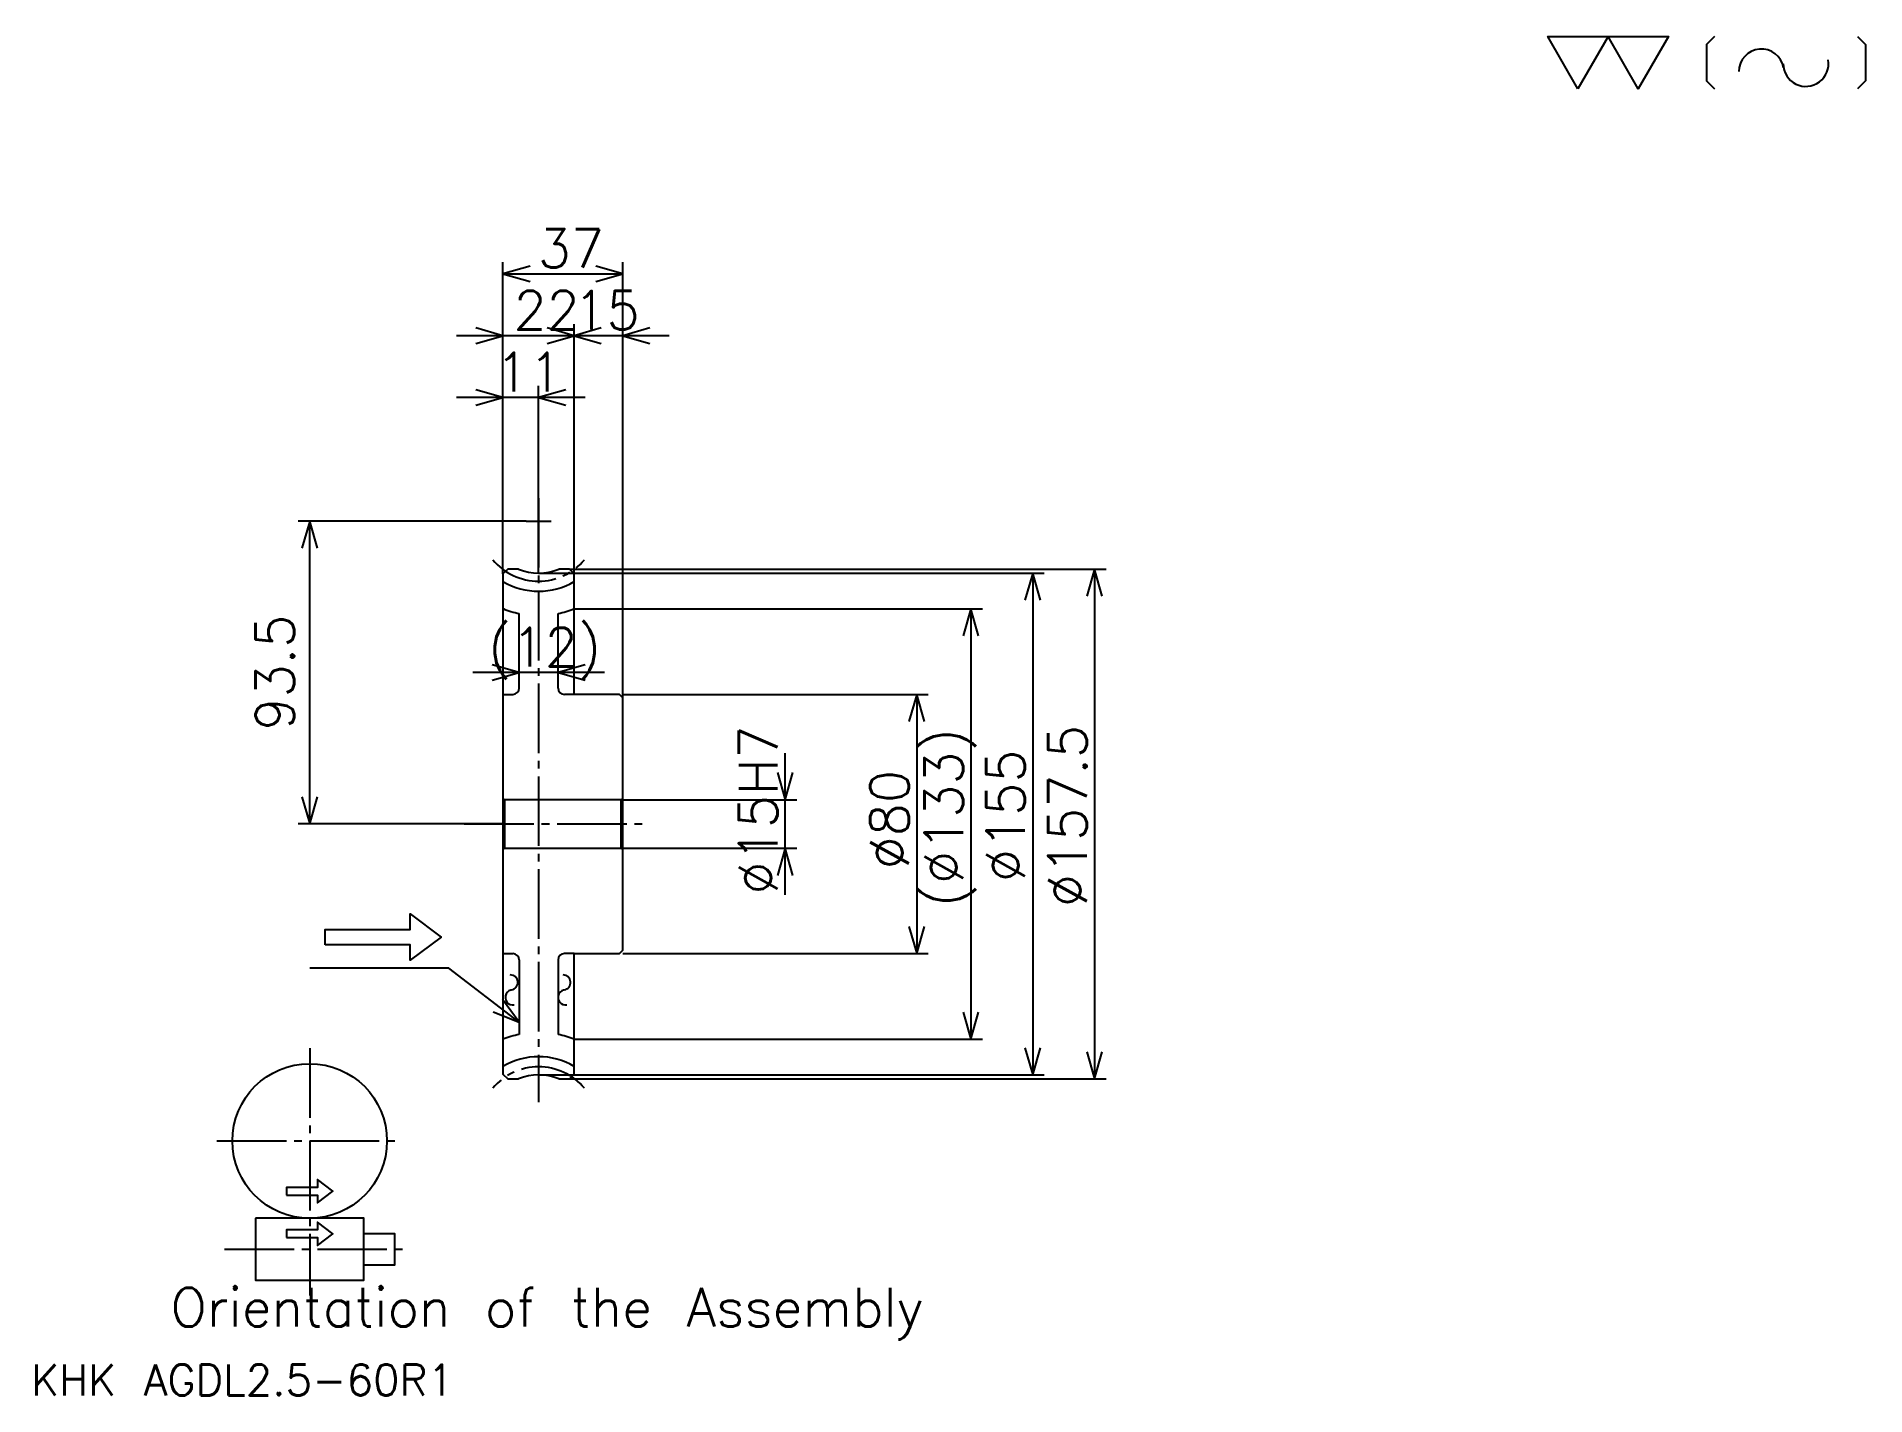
# Model space of a CAD drawing. Extents: x 26 to 590, y 26 to 446.
import ezdxf

# ---------------------------------------------------------------- set-up
doc = ezdxf.new("R2010")
doc.units = 0
doc.linetypes.add('DASHDOT', pattern=[28.653061, 21.489796, -2.387755, 2.387755, -2.387755])
doc.layers.get('0').update_dxf_attribs({"linetype": 'CONTINUOUS'})
doc.layers.add('DASHDOT', color=6, linetype='DASHDOT')
doc.styles.add('KANJI', font='TXT', dxfattribs={"bigfont": 'BIGFONT'})

msp = doc.modelspace()

# ---------------------------------------------------------------- linework, layer by layer
at = {"color": 5}
for p, q in [((169.530609, 281.497437), (169.530609, 376.237244)), ((206.530609, 281.497437), (206.530609, 376.237244)), ((169.530609, 372.655579), (206.530609, 372.655579)), ((191.530609, 281.497437), (191.530609, 357.135193)), ((205.857147, 353.553558), (155.204071, 353.553558)), ((220.857147, 353.553558), (177.204071, 353.553558)), ((194.857147, 334.451538), (155.204071, 334.451538)), ((169.530609, 281.497437), (169.530609, 338.033142)), ((180.530609, 296.247437), (180.530609, 338.033142)), ((176.693878, 296.247437), (106.255096, 296.247437)), ((109.836731, 202.747437), (109.836731, 296.247437)), ((180.530609, 280.247437), (180.530609, 296.247437)), ((169.530609, 279.997437), (169.530609, 281.497437)), ((180.530609, 280.247437), (206.530609, 280.247437)), ((190.030609, 281.497437), (206.530609, 281.497437)), ((191.530609, 279.997437), (191.530609, 281.497437)), ((206.530609, 281.497437), (355.76532, 281.497437)), ((206.530609, 241.747437), (206.530609, 281.497437)), ((206.530609, 280.247437), (336.663269, 280.247437)), ((333.081635, 280.247437), (333.081635, 125.247437)), ((352.183655, 281.497437), (352.183655, 123.997437)), ((191.530609, 269.247437), (206.530609, 269.247437)), ((206.530609, 269.247437), (317.561218, 269.247437)), ((313.979584, 269.247437), (313.979584, 136.247437)), ((200.857147, 249.522949), (160.204071, 249.522949)), ((206.530609, 242.747437), (300.846924, 242.747437)), ((297.26532, 242.747437), (297.26532, 162.747437)), ((256.673462, 180.920898), (256.673462, 224.573975)), ((206.530609, 210.247437), (260.255096, 210.247437)), ((169.530609, 202.747437), (106.255096, 202.747437)), ((206.530609, 195.247437), (260.255096, 195.247437)), ((206.530609, 162.747437), (300.846924, 162.747437)), ((191.530609, 136.247437), (206.530609, 136.247437)), ((206.530609, 136.247437), (317.561218, 136.247437)), ((180.530609, 125.247437), (206.530609, 125.247437)), ((206.530609, 125.247437), (336.663269, 125.247437)), ((190.030609, 123.997437), (206.530609, 123.997437)), ((206.530609, 123.997437), (355.76532, 123.997437))]:
    msp.add_line(p, q, dxfattribs=at)
at = {"color": 4}
for p, q in [((174.530609, 244.747437), (174.530609, 267.721619)), ((186.530609, 244.747437), (186.530609, 267.721619)), ((191.530609, 242.747437), (188.530609, 242.747437)), ((206.530609, 210.747437), (206.030609, 210.247437)), ((169.530609, 194.747437), (170.030609, 195.247437)), ((206.530609, 194.747437), (206.030609, 195.247437)), ((174.530609, 160.747437), (174.530609, 137.773254)), ((186.530609, 160.747437), (186.530609, 137.773254)), ((191.530609, 162.747437), (188.530609, 162.747437))]:
    msp.add_line(p, q, dxfattribs=at)
at = {"color": 7}
for points in [[(501.428558, 429.795929), (492.116302, 445.937164), (529.365295, 445.937164), (520.05304, 429.795929), (510.740814, 445.937164), (501.428558, 429.795929)], [(543.644043, 445.937164), (541.160828, 443.453888), (541.160828, 432.279205), (543.644043, 429.795929)], [(587.722046, 445.937164), (590.205322, 443.453888), (590.205322, 432.279205), (587.722046, 429.795929)]]:
    msp.add_lwpolyline(points, dxfattribs=at)
at = {"color": 5}
for points in [[(177.887756, 375.043335), (169.530609, 372.655579), (177.887756, 370.267822)], [(198.173462, 370.267822), (206.530609, 372.655579), (198.173462, 375.043335)], [(161.173462, 351.165802), (169.530609, 353.553558), (161.173462, 355.941315)], [(183.173462, 351.165802), (191.530609, 353.553558), (183.173462, 355.941315)], [(199.887756, 355.941315), (191.530609, 353.553558), (199.887756, 351.165802)], [(214.887756, 355.941315), (206.530609, 353.553558), (214.887756, 351.165802)], [(161.173462, 332.063782), (169.530609, 334.451538), (161.173462, 336.839294)], [(188.887756, 336.839294), (180.530609, 334.451538), (188.887756, 332.063782)], [(112.224487, 287.890289), (109.836731, 296.247437), (107.448975, 287.890289)], [(335.469391, 271.890289), (333.081635, 280.247437), (330.693878, 271.890289)], [(354.571411, 273.140289), (352.183655, 281.497437), (349.795898, 273.140289)], [(316.36734, 260.890289), (313.979584, 269.247437), (311.591827, 260.890289)], [(166.173462, 247.135193), (174.530609, 249.522949), (166.173462, 251.910706)], [(194.887756, 251.910706), (186.530609, 249.522949), (194.887756, 247.135193)], [(299.653076, 234.390289), (297.26532, 242.747437), (294.877563, 234.390289)], [(254.285706, 218.604584), (256.673462, 210.247437), (259.061218, 218.604584)], [(107.448975, 211.104584), (109.836731, 202.747437), (112.224487, 211.104584)], [(259.061218, 186.890289), (256.673462, 195.247437), (254.285706, 186.890289)], [(114.612244, 165.424988), (114.612244, 170.2005), (140.877548, 170.2005), (140.877548, 174.976013), (150.428574, 167.812744), (140.877548, 160.649475), (140.877548, 165.424988), (114.612244, 165.424988)], [(294.877563, 171.104584), (297.26532, 162.747437), (299.653076, 171.104584)], [(174.530609, 141.54744), (152.81633, 158.261719), (109.836731, 158.261719)], [(166.451721, 144.752853), (174.530609, 141.54744), (169.364594, 148.537109)], [(311.591827, 144.604584), (313.979584, 136.247437), (316.36734, 144.604584)], [(330.693878, 133.604584), (333.081635, 125.247437), (335.469391, 133.604584)], [(349.795898, 132.354584), (352.183655, 123.997437), (354.571411, 132.354584)], [(102.67347, 88.135193), (112.224487, 88.135193), (112.224487, 85.747437), (117, 89.329071), (112.224487, 92.910706), (112.224487, 90.522949), (102.67347, 90.522949), (102.67347, 88.135193)], [(93.122444, 80.971924), (93.122444, 61.869888), (126.551018, 61.869888), (126.551018, 80.971924), (93.122444, 80.971924)], [(102.67347, 75.002541), (112.224487, 75.002541), (112.224487, 72.614777), (117, 76.196419), (112.224487, 79.778046), (112.224487, 77.390297), (102.67347, 77.390297), (102.67347, 75.002541)], [(126.551018, 66.645401), (136.102036, 66.645401), (136.102036, 76.196419), (126.551018, 76.196419)]]:
    msp.add_lwpolyline(points, dxfattribs=at)
at = {"color": 4}
for points in [[(174.330811, 281.497437), (171.030609, 281.497437), (169.530609, 279.997437), (169.530609, 194.747437)], [(186.730408, 123.997437), (190.030609, 123.997437), (191.530609, 125.497437), (191.530609, 162.747437), (205.530609, 162.747437), (206.530609, 163.747437), (206.530609, 241.747437), (205.530609, 242.747437), (191.530609, 242.747437), (191.530609, 279.997437), (190.030609, 281.497437), (186.730408, 281.497437)], [(169.530609, 242.747437), (172.530609, 242.747437)], [(169.530609, 210.747437), (170.030609, 210.247437), (170.030609, 195.247437), (206.030609, 195.247437), (206.030609, 210.247437), (170.030609, 210.247437)], [(169.530609, 194.747437), (169.530609, 125.497437), (171.030609, 123.997437), (174.330811, 123.997437)], [(169.530609, 162.747437), (172.530609, 162.747437)]]:
    msp.add_lwpolyline(points, dxfattribs=at)
at = {"color": 5}
msp.add_circle((109.836731, 104.84948), 23.877551, dxfattribs=at)
at = {"color": 7}
for centre, radius, start, end in [((558.078064, 435.101715), 6.984184, 10, 180), ((571.834229, 437.527283), 6.984184, 180, 10), ((171.774414, 153.794373), 2.328061, 280, 90), ((188.072357, 153.794373), 2.328061, 280, 90), ((172.582932, 149.208984), 2.328061, 90, 280), ((188.88089, 149.208984), 2.328061, 90, 280)]:
    msp.add_arc(centre, radius, start, end, dxfattribs=at)
at = {"color": 4}
for centre, radius, start, end in [((180.530609, 296.247437), 21.625, 239.42468485, 300.57531515), ((180.530609, 296.247437), 16, 247.20175188, 292.79824812), ((180.530609, 296.247437), 29.15, 247.83365453, 258.12179623), ((180.530609, 296.247437), 29.15, 281.87820377, 292.16634547), ((172.530609, 244.747437), 2, 270, 0), ((188.530609, 244.747437), 2, 180, 270), ((188.530609, 244.747437), 2, 180, 270), ((172.530609, 160.747437), 2, 0, 90), ((188.530609, 160.747437), 2, 90, 180), ((188.530609, 160.747437), 2, 90, 180), ((180.530609, 109.247437), 29.15, 101.87820377, 112.16634547), ((180.530609, 109.247437), 29.15, 67.83365453, 78.12179623), ((180.530609, 109.247437), 21.625, 59.42468485, 120.57531515), ((180.530609, 109.247437), 16, 67.20175188, 112.79824812)]:
    msp.add_arc(centre, radius, start, end, dxfattribs=at)
at = {"layer": 'DASHDOT', "color": 7}
for p, q in [((180.530609, 303.410706), (180.530609, 116.834167)), ((176.693878, 296.247437), (184.36734, 296.247437)), ((157.591827, 202.747437), (213.693878, 202.747437)), ((109.836731, 133.502533), (109.836731, 57.094376)), ((81.18367, 104.84948), (138.489792, 104.84948)), ((83.571426, 71.420898), (140.877548, 71.420898))]:
    msp.add_line(p, q, dxfattribs=at)
for centre, start, end in [((180.530609, 296.247437), 220.00000049, 319.99999751), ((180.530609, 109.247437), 40.00000249, 139.99999951)]:
    msp.add_arc(centre, 18.5, start, end, dxfattribs=at)

# ---------------------------------------------------------------- texts
at = {"color": 7, "style": 'KANJI'}
for s, height, p in [('37', 11.938776, (180.270401, 374.565796)), ('22', 11.938776, (172.770401, 355.463745)), ('15', 11.938776, (191.270401, 355.463745)), ('11', 11.938776, (167.270401, 336.361725)), ('(12)', 11.938776, (165.010193, 251.433151)), ('Orientation of the Assembly', 11.938775, (66.85714, 47.54335)), ('KHK AGDL2.5-60R1', 9.55102, (23.87755, 26.265306))]:
    msp.add_text(s, height=height, dxfattribs=at).set_placement(p)
for s, p in [('93.5', (105.061218, 231.589279)), ('%%c15H7', (254.285706, 180.959167)), ('%%c157.5', (349.795898, 177.079071)), ('(%%c133)', (311.591827, 177.079071)), ('%%c155', (330.693878, 184.839264)), ('%%c80', (294.877563, 188.719376))]:
    msp.add_text(s, height=11.938776, rotation=90, dxfattribs=at).set_placement(p)

doc.saveas('drawing.dxf')
